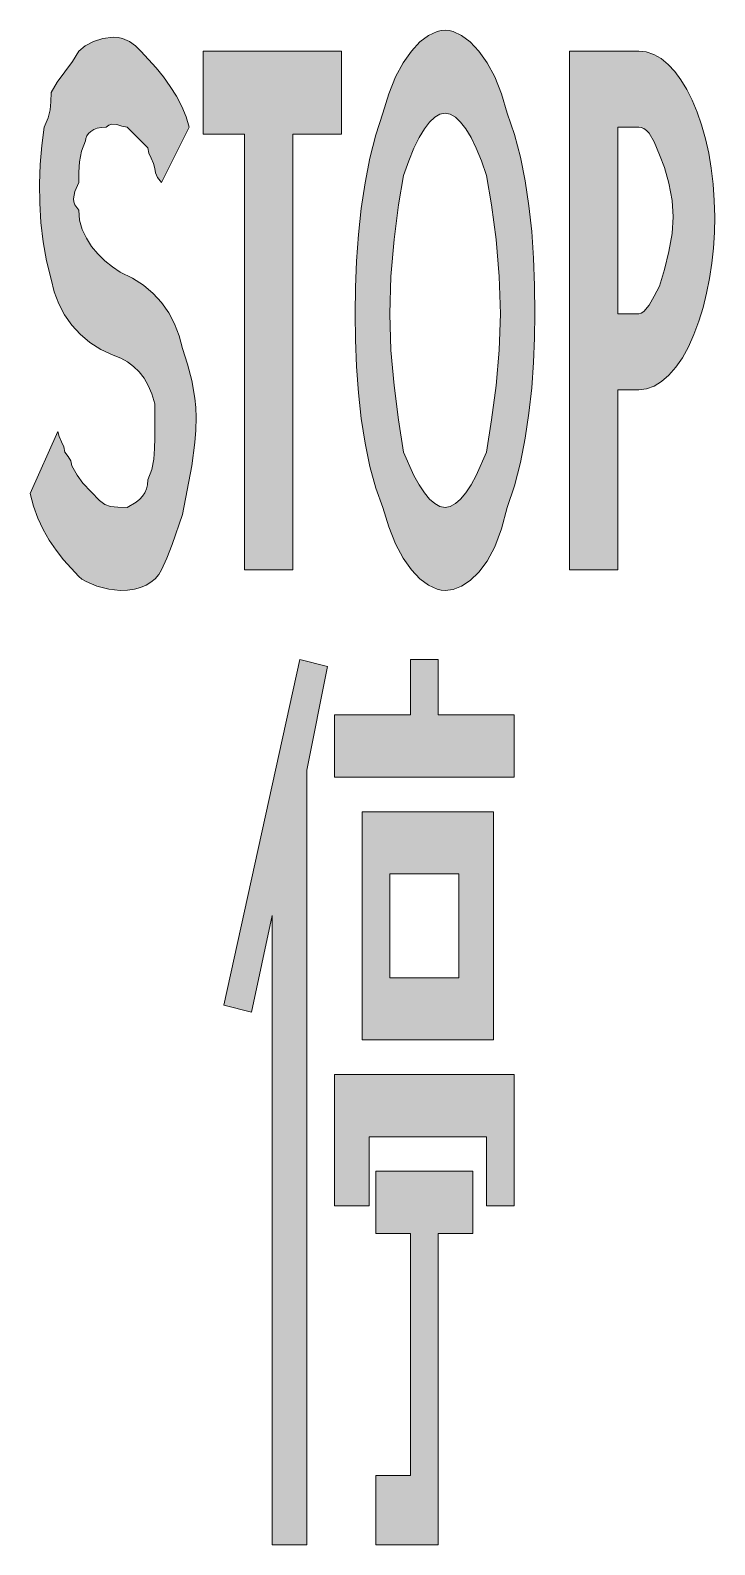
# Model space of a CAD drawing. Header units: metres. Extents: x 140 to 258, y 8 to 271.
import ezdxf

# ---------------------------------------------------------------- set-up
doc = ezdxf.new("R2010")
doc.units = ezdxf.units.M
doc.layers.add('FILL_WHITE_FFFFFF', color=7, linetype='Continuous', true_color=0xffffff)

msp = doc.modelspace()

# ---------------------------------------------------------------- hatches: boundary and pattern name
at = {"layer": 'FILL_WHITE_FFFFFF', "true_color": 0xffffff}
h = msp.add_hatch(color=7, dxfattribs=at)
h.dxf.hatch_style = 1
h.paths.add_polyline_path([(210.25, 174.07), (208.78, 174.75), (207.28, 175.87), (205.8, 177.45), (204.37, 179.47), (203.04, 181.95), (201.86, 184.87), (200.85, 188.25), (199.61, 191.61), (198.58, 195.36), (197.75, 199.41), (197.1, 203.7), (196.62, 208.16), (196.29, 212.72), (196.11, 217.31), (196.05, 221.85), (196.11, 226.4), (196.29, 231), (196.62, 235.6), (197.1, 240.15), (197.75, 244.58), (198.58, 248.85), (199.61, 252.89), (200.85, 256.65), (201.86, 260.02), (203.04, 262.95), (204.37, 265.42), (205.8, 267.45), (207.28, 269.02), (208.78, 270.15), (210.25, 270.82), (210.96, 270.99), (211.65, 271.05), (212.34, 270.99), (213.05, 270.82), (214.52, 270.15), (216.02, 269.02), (217.5, 267.45), (218.93, 265.42), (220.26, 262.95), (221.44, 260.02), (222.45, 256.65), (223.69, 252.94), (224.72, 249.02), (225.55, 244.9), (226.2, 240.6), (226.68, 236.13), (227.01, 231.51), (227.19, 226.74), (227.25, 221.85), (227.19, 217.7), (227.01, 213.39), (226.68, 209), (226.2, 204.6), (225.55, 200.25), (224.72, 196.03), (223.69, 192.01), (222.45, 188.25), (221.44, 184.53), (220.26, 181.44), (218.93, 178.95), (217.5, 177), (216.02, 175.56), (214.52, 174.58), (213.05, 174.03), (211.65, 173.85), (210.96, 173.91), (210.25, 174.07)])
h.paths.add_polyline_path([(213.45, 188.91), (214.35, 189.71), (215.25, 190.8), (216.15, 192.18), (217.05, 193.82), (218.85, 197.85), (219.73, 203.46), (220.5, 209.4), (221.04, 215.57), (221.25, 221.85), (221.04, 228.3), (220.5, 234.75), (219.73, 240.75), (218.85, 245.85), (217.95, 248.38), (217.05, 250.57), (216.15, 252.43), (215.25, 253.95), (214.35, 255.13), (213.45, 255.97), (212.55, 256.48), (211.65, 256.65), (210.75, 256.48), (209.85, 255.97), (208.95, 255.13), (208.05, 253.95), (207.15, 252.43), (206.25, 250.57), (205.35, 248.38), (204.45, 245.85), (203.57, 240.75), (202.8, 234.75), (202.26, 228.3), (202.05, 221.85), (202.26, 215.57), (202.8, 209.4), (203.57, 203.46), (204.45, 197.85), (206.25, 193.82), (207.15, 192.18), (208.05, 190.8), (208.95, 189.71), (209.85, 188.91), (210.75, 188.42), (211.65, 188.25), (212.55, 188.42), (213.45, 188.91)], flags=16)
h = msp.add_hatch(color=7, dxfattribs=at)
h.dxf.hatch_style = 1
h.paths.add_polyline_path([(151.91, 215.66), (150, 216.88), (148.31, 218.3), (146.85, 219.9), (145.61, 221.67), (144.6, 223.59), (143.81, 225.66), (143.25, 227.85), (142.46, 231.05), (141.88, 234.34), (141.5, 237.68), (141.3, 241.05), (141.27, 244.42), (141.39, 247.76), (141.66, 251.05), (142.05, 254.25), (142.74, 255.86), (143.1, 257.25), (143.23, 258.64), (143.25, 260.25), (144.34, 262.05), (145.65, 263.85), (146.96, 265.65), (148.05, 267.45), (149.16, 268.33), (150.6, 269.1), (152.27, 269.64), (154.05, 269.85), (154.9, 269.8), (155.64, 269.64), (156.9, 269.1), (157.93, 268.33), (158.85, 267.45), (161.51, 264.54), (162.77, 262.96), (163.95, 261.3), (165.01, 259.59), (165.94, 257.83), (166.69, 256.05), (167.25, 254.25), (162.45, 244.65), (161.76, 245.53), (161.4, 246.3), (161.25, 247.05), (161.06, 247.95), (160.65, 248.85), (160.24, 249.75), (160.05, 250.65), (156.45, 254.25), (155.55, 254.42), (154.65, 254.7), (153.75, 254.76), (153.3, 254.59), (152.85, 254.25), (152.01, 254.2), (151.28, 254.04), (150.66, 253.81), (150.15, 253.5), (149.76, 253.14), (149.48, 252.73), (149.31, 252.3), (149.25, 251.85), (148.56, 250.05), (148.2, 248.25), (148.07, 246.45), (148.05, 244.65), (147.38, 243.06), (147.15, 241.8), (147.21, 241.26), (147.38, 240.77), (148.05, 239.85), (148.21, 238.11), (148.67, 236.47), (149.38, 234.96), (150.3, 233.55), (151.39, 232.26), (152.61, 231.07), (153.91, 230.01), (155.25, 229.05), (157.39, 228.04), (159.3, 226.82), (160.99, 225.4), (162.45, 223.8), (163.69, 222.03), (164.7, 220.11), (165.49, 218.04), (166.05, 215.85), (166.93, 213.13), (167.7, 210.3), (168.24, 207.24), (168.4, 205.6), (168.45, 203.85), (168.4, 201.65), (168.24, 199.54), (167.7, 195.45), (166.05, 187.05), (164.25, 181.8), (163.35, 179.46), (162.45, 177.45), (161.94, 176.61), (161.32, 175.87), (160.59, 175.26), (159.75, 174.75), (158.79, 174.36), (157.72, 174.07), (156.54, 173.91), (155.25, 173.85), (153.28, 174.06), (151.2, 174.6), (149.34, 175.37), (148.61, 175.8), (148.05, 176.25), (145.39, 179.17), (144.13, 180.81), (142.95, 182.55), (141.89, 184.41), (140.96, 186.37), (140.21, 188.46), (139.65, 190.65), (144.45, 201.45), (144.64, 200.55), (145.05, 199.65), (145.46, 198.75), (145.65, 197.85), (146.25, 197.1), (146.66, 196.33), (146.85, 195.45), (147.77, 193.84), (148.8, 192.45), (151.65, 189.45), (152.57, 188.76), (153.6, 188.4), (154.86, 188.27), (156.45, 188.25), (158.02, 189.17), (158.64, 189.66), (159.15, 190.2), (159.54, 190.79), (159.83, 191.46), (159.99, 192.2), (160.05, 193.05), (160.74, 194.85), (161.1, 196.65), (161.23, 198.45), (161.25, 200.25), (161.25, 206.25), (160.74, 207.94), (160.13, 209.42), (159.39, 210.7), (158.55, 211.8), (157.59, 212.73), (156.52, 213.51), (155.34, 214.14), (154.05, 214.65), (151.91, 215.66)])
h = msp.add_hatch(color=7, dxfattribs=at)
h.dxf.hatch_style = 1
h.paths.add_polyline_path([(169.65, 253.05), (169.65, 267.45), (193.65, 267.45), (193.65, 253.05), (185.25, 253.05), (185.25, 177.45), (176.85, 177.45), (176.85, 253.05), (169.65, 253.05)])
h = msp.add_hatch(color=7, dxfattribs=at)
h.dxf.hatch_style = 1
h.paths.add_polyline_path([(241.65, 177.45), (233.25, 177.45), (233.25, 267.45), (245.25, 267.45), (246.58, 267.3), (247.88, 266.85), (249.14, 266.13), (250.35, 265.14), (251.5, 263.91), (252.59, 262.45), (253.61, 260.77), (254.55, 258.9), (255.41, 256.84), (256.17, 254.62), (256.84, 252.24), (257.4, 249.73), (257.85, 247.1), (258.18, 244.37), (258.38, 241.54), (258.45, 238.65), (258.39, 235.95), (258.22, 233.27), (257.94, 230.61), (257.55, 228), (257.04, 225.44), (256.42, 222.96), (255.69, 220.55), (254.85, 218.25), (253.9, 216.11), (252.84, 214.22), (251.71, 212.58), (250.5, 211.2), (249.24, 210.11), (247.93, 209.31), (246.6, 208.82), (245.25, 208.65), (241.65, 208.65), (241.65, 177.45)])
h.paths.add_polyline_path([(245.25, 221.85), (245.7, 221.96), (246.15, 222.26), (247.05, 223.35), (247.95, 224.89), (248.85, 226.65), (249.73, 229.54), (250.5, 232.65), (251.04, 235.76), (251.25, 238.65), (251.04, 241.52), (250.5, 244.5), (249.73, 247.26), (248.85, 249.45), (247.95, 251.72), (247.05, 253.2), (246.6, 253.68), (246.15, 254.01), (245.7, 254.19), (245.25, 254.25), (241.65, 254.25), (241.65, 221.85), (245.25, 221.85)], flags=16)
h = msp.add_hatch(color=7, dxfattribs=at)
h.dxf.hatch_style = 1
h.paths.add_polyline_path([(181.65, 8.25), (181.65, 117.45), (178.05, 100.65), (173.25, 101.85), (186.45, 161.85), (191.25, 160.65), (187.65, 142.65), (187.65, 8.25), (181.65, 8.25)])
h = msp.add_hatch(color=7, dxfattribs=at)
h.dxf.hatch_style = 1
h.paths.add_polyline_path([(223.65, 152.25), (223.65, 141.45), (192.45, 141.45), (192.45, 152.25), (205.65, 152.25), (205.65, 161.85), (210.45, 161.85), (210.45, 152.25), (223.65, 152.25)])
h = msp.add_hatch(color=7, dxfattribs=at)
h.dxf.hatch_style = 1
h.paths.add_polyline_path([(220.05, 95.85), (197.25, 95.85), (197.25, 135.45), (220.05, 135.45), (220.05, 95.85)])
h.paths.add_polyline_path([(214.05, 106.65), (214.05, 124.65), (202.05, 124.65), (202.05, 106.65), (214.05, 106.65)], flags=16)
h = msp.add_hatch(color=7, dxfattribs=at)
h.dxf.hatch_style = 1
h.paths.add_polyline_path([(223.65, 89.85), (223.65, 67.05), (218.85, 67.05), (218.85, 79.05), (198.45, 79.05), (198.45, 67.05), (192.45, 67.05), (192.45, 89.85), (223.65, 89.85)])
h = msp.add_hatch(color=7, dxfattribs=at)
h.dxf.hatch_style = 1
h.paths.add_polyline_path([(216.45, 73.05), (216.45, 62.25), (210.45, 62.25), (210.45, 8.25), (199.65, 8.25), (199.65, 20.25), (205.65, 20.25), (205.65, 62.25), (199.65, 62.25), (199.65, 73.05), (216.45, 73.05)])

# ---------------------------------------------------------------- linework, layer by layer
at = {"layer": 'FILL_WHITE_FFFFFF', "lineweight": 0, "true_color": 0xffffff}
for points in [[(210.25, 174.07), (208.78, 174.75), (207.28, 175.87), (205.8, 177.45), (204.37, 179.47), (203.04, 181.95), (201.86, 184.87), (200.85, 188.25), (199.61, 191.61), (198.58, 195.36), (197.75, 199.41), (197.1, 203.7), (196.62, 208.16), (196.29, 212.72), (196.11, 217.31), (196.05, 221.85), (196.11, 226.4), (196.29, 231), (196.62, 235.6), (197.1, 240.15), (197.75, 244.58), (198.58, 248.85), (199.61, 252.89), (200.85, 256.65), (201.86, 260.02), (203.04, 262.95), (204.37, 265.42), (205.8, 267.45), (207.28, 269.02), (208.78, 270.15), (210.25, 270.82), (210.96, 270.99), (211.65, 271.05), (212.34, 270.99), (213.05, 270.82), (214.52, 270.15), (216.02, 269.02), (217.5, 267.45), (218.93, 265.42), (220.26, 262.95), (221.44, 260.02), (222.45, 256.65), (223.69, 252.94), (224.72, 249.02), (225.55, 244.9), (226.2, 240.6), (226.68, 236.13), (227.01, 231.51), (227.19, 226.74), (227.25, 221.85), (227.19, 217.7), (227.01, 213.39), (226.68, 209), (226.2, 204.6), (225.55, 200.25), (224.72, 196.03), (223.69, 192.01), (222.45, 188.25), (221.44, 184.53), (220.26, 181.44), (218.93, 178.95), (217.5, 177), (216.02, 175.56), (214.52, 174.58), (213.05, 174.03), (211.65, 173.85), (210.96, 173.91)], [(151.91, 215.66), (150, 216.88), (148.31, 218.3), (146.85, 219.9), (145.61, 221.67), (144.6, 223.59), (143.81, 225.66), (143.25, 227.85), (142.46, 231.05), (141.88, 234.34), (141.5, 237.68), (141.3, 241.05), (141.27, 244.42), (141.39, 247.76), (141.66, 251.05), (142.05, 254.25), (142.74, 255.86), (143.1, 257.25), (143.23, 258.64), (143.25, 260.25), (144.34, 262.05), (145.65, 263.85), (146.96, 265.65), (148.05, 267.45), (149.16, 268.33), (150.6, 269.1), (152.27, 269.64), (154.05, 269.85), (154.9, 269.8), (155.64, 269.64), (156.9, 269.1), (157.93, 268.33), (158.85, 267.45), (161.51, 264.54), (162.77, 262.96), (163.95, 261.3), (165.01, 259.59), (165.94, 257.83), (166.69, 256.05), (167.25, 254.25), (162.45, 244.65), (161.76, 245.53), (161.4, 246.3), (161.25, 247.05), (161.06, 247.95), (160.65, 248.85), (160.24, 249.75), (160.05, 250.65), (156.45, 254.25), (155.55, 254.42), (154.65, 254.7), (153.75, 254.76), (153.3, 254.59), (152.85, 254.25), (152.01, 254.2), (151.28, 254.04), (150.66, 253.81), (150.15, 253.5), (149.76, 253.14), (149.48, 252.73), (149.31, 252.3), (149.25, 251.85), (148.56, 250.05), (148.2, 248.25), (148.07, 246.45), (148.05, 244.65), (147.38, 243.06), (147.15, 241.8), (147.21, 241.26), (147.38, 240.77), (148.05, 239.85), (148.21, 238.11), (148.67, 236.47), (149.38, 234.96), (150.3, 233.55), (151.39, 232.26), (152.61, 231.07), (153.91, 230.01), (155.25, 229.05), (157.39, 228.04), (159.3, 226.82), (160.99, 225.4), (162.45, 223.8), (163.69, 222.03), (164.7, 220.11), (165.49, 218.04), (166.05, 215.85), (166.93, 213.13), (167.7, 210.3), (168.24, 207.24), (168.4, 205.6), (168.45, 203.85), (168.4, 201.65), (168.24, 199.54), (167.7, 195.45), (166.05, 187.05), (164.25, 181.8), (163.35, 179.46), (162.45, 177.45), (161.94, 176.61), (161.32, 175.87), (160.59, 175.26), (159.75, 174.75), (158.79, 174.36), (157.72, 174.07), (156.54, 173.91), (155.25, 173.85), (153.28, 174.06), (151.2, 174.6), (149.34, 175.37), (148.61, 175.8), (148.05, 176.25), (145.39, 179.17), (144.13, 180.81), (142.95, 182.55), (141.89, 184.41), (140.96, 186.37), (140.21, 188.46), (139.65, 190.65), (144.45, 201.45), (144.64, 200.55), (145.05, 199.65), (145.46, 198.75), (145.65, 197.85), (146.25, 197.1), (146.66, 196.33), (146.85, 195.45), (147.77, 193.84), (148.8, 192.45), (151.65, 189.45), (152.57, 188.76), (153.6, 188.4), (154.86, 188.27), (156.45, 188.25), (158.02, 189.17), (158.64, 189.66), (159.15, 190.2), (159.54, 190.79), (159.83, 191.46), (159.99, 192.2), (160.05, 193.05), (160.74, 194.85), (161.1, 196.65), (161.23, 198.45), (161.25, 200.25), (161.25, 206.25), (160.74, 207.94), (160.13, 209.42), (159.39, 210.7), (158.55, 211.8), (157.59, 212.73), (156.52, 213.51), (155.34, 214.14), (154.05, 214.65)], [(169.65, 253.05), (169.65, 267.45), (193.65, 267.45), (193.65, 253.05), (185.25, 253.05), (185.25, 177.45), (176.85, 177.45), (176.85, 253.05)], [(241.65, 177.45), (233.25, 177.45), (233.25, 267.45), (245.25, 267.45), (246.58, 267.3), (247.88, 266.85), (249.14, 266.13), (250.35, 265.14), (251.5, 263.91), (252.59, 262.45), (253.61, 260.77), (254.55, 258.9), (255.41, 256.84), (256.17, 254.62), (256.84, 252.24), (257.4, 249.73), (257.85, 247.1), (258.18, 244.37), (258.38, 241.54), (258.45, 238.65), (258.39, 235.95), (258.22, 233.27), (257.94, 230.61), (257.55, 228), (257.04, 225.44), (256.42, 222.96), (255.69, 220.55), (254.85, 218.25), (253.9, 216.11), (252.84, 214.22), (251.71, 212.58), (250.5, 211.2), (249.24, 210.11), (247.93, 209.31), (246.6, 208.82), (245.25, 208.65), (241.65, 208.65)], [(213.45, 188.91), (214.35, 189.71), (215.25, 190.8), (216.15, 192.18), (217.05, 193.82), (218.85, 197.85), (219.73, 203.46), (220.5, 209.4), (221.04, 215.57), (221.25, 221.85), (221.04, 228.3), (220.5, 234.75), (219.73, 240.75), (218.85, 245.85), (217.95, 248.38), (217.05, 250.57), (216.15, 252.43), (215.25, 253.95), (214.35, 255.13), (213.45, 255.97), (212.55, 256.48), (211.65, 256.65), (210.75, 256.48), (209.85, 255.97), (208.95, 255.13), (208.05, 253.95), (207.15, 252.43), (206.25, 250.57), (205.35, 248.38), (204.45, 245.85), (203.57, 240.75), (202.8, 234.75), (202.26, 228.3), (202.05, 221.85), (202.26, 215.57), (202.8, 209.4), (203.57, 203.46), (204.45, 197.85), (206.25, 193.82), (207.15, 192.18), (208.05, 190.8), (208.95, 189.71), (209.85, 188.91), (210.75, 188.42), (211.65, 188.25), (212.55, 188.42)], [(245.25, 221.85), (245.7, 221.96), (246.15, 222.26), (247.05, 223.35), (247.95, 224.89), (248.85, 226.65), (249.73, 229.54), (250.5, 232.65), (251.04, 235.76), (251.25, 238.65), (251.04, 241.52), (250.5, 244.5), (249.73, 247.26), (248.85, 249.45), (247.95, 251.72), (247.05, 253.2), (246.6, 253.68), (246.15, 254.01), (245.7, 254.19), (245.25, 254.25), (241.65, 254.25), (241.65, 221.85)], [(181.65, 8.25), (181.65, 117.45), (178.05, 100.65), (173.25, 101.85), (186.45, 161.85), (191.25, 160.65), (187.65, 142.65), (187.65, 8.25)], [(223.65, 152.25), (223.65, 141.45), (192.45, 141.45), (192.45, 152.25), (205.65, 152.25), (205.65, 161.85), (210.45, 161.85), (210.45, 152.25)], [(220.05, 95.85), (197.25, 95.85), (197.25, 135.45), (220.05, 135.45)], [(214.05, 106.65), (214.05, 124.65), (202.05, 124.65), (202.05, 106.65)], [(223.65, 89.85), (223.65, 67.05), (218.85, 67.05), (218.85, 79.05), (198.45, 79.05), (198.45, 67.05), (192.45, 67.05), (192.45, 89.85)], [(216.45, 73.05), (216.45, 62.25), (210.45, 62.25), (210.45, 8.25), (199.65, 8.25), (199.65, 20.25), (205.65, 20.25), (205.65, 62.25), (199.65, 62.25), (199.65, 73.05)]]:
    msp.add_lwpolyline(points, close=True, dxfattribs=at)

doc.saveas('drawing.dxf')
